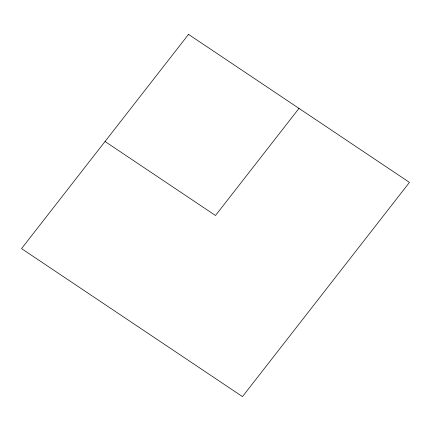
<?xml version="1.0" encoding="UTF-8"?>
<svg xmlns="http://www.w3.org/2000/svg" width="431" height="431" viewBox="0 0 431 431"><rect width="100%" height="100%" fill="white"/><g stroke="black" fill="none" stroke-linecap="round" stroke-linejoin="round"><path stroke-width="0.65" d="M298.985 108.391L215.5 215.5L105.035 141.492M188.525 34.383L21.55 248.601L242.475 396.617L409.45 182.399L188.525 34.383"/></g></svg>
